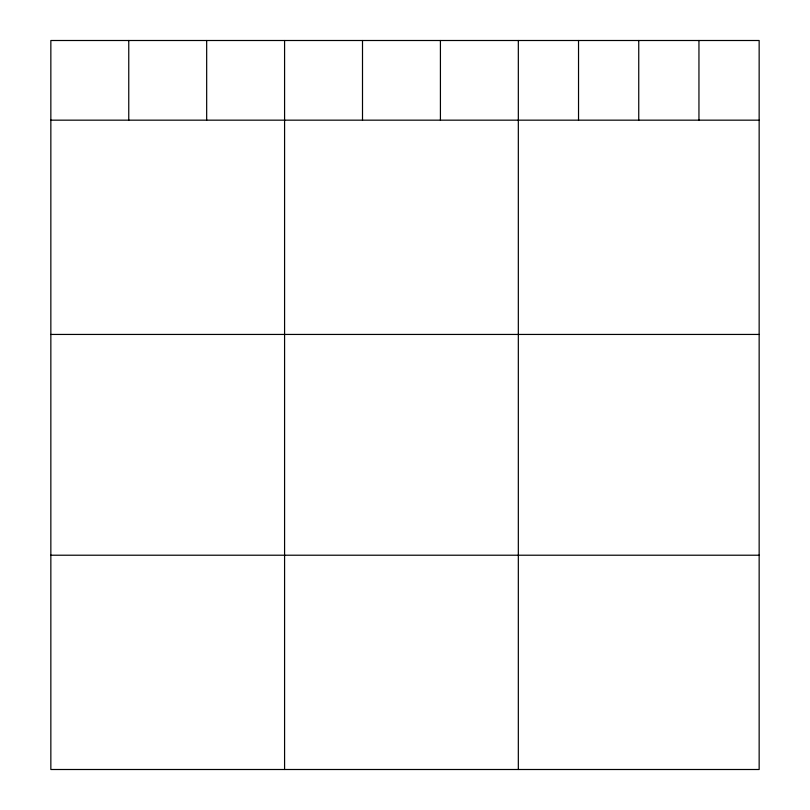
<?xml version="1.0" encoding="UTF-8"?>
<svg xmlns="http://www.w3.org/2000/svg" width="810" height="810" viewBox="0 0 810 810"><rect width="100%" height="100%" fill="white"/><g stroke="black" fill="none" stroke-linecap="round" stroke-linejoin="round"><path stroke-width="1.21" d="M759.152 120.163L759.152 769.5L50.848 769.5L50.848 40.5L759.152 40.5L759.152 120.163L50.848 120.163M50.848 334.439L759.152 334.439M50.848 555.215L759.152 555.215M698.949 40.5L698.949 120.163M638.746 40.5L638.746 120.163M578.532 40.5L578.532 120.163M518.329 40.5L518.329 769.5M440.417 40.5L440.417 120.163M362.505 40.5L362.505 120.163M284.583 40.5L284.583 769.5M206.672 40.5L206.672 120.163M128.76 40.5L128.76 120.163"/></g></svg>
